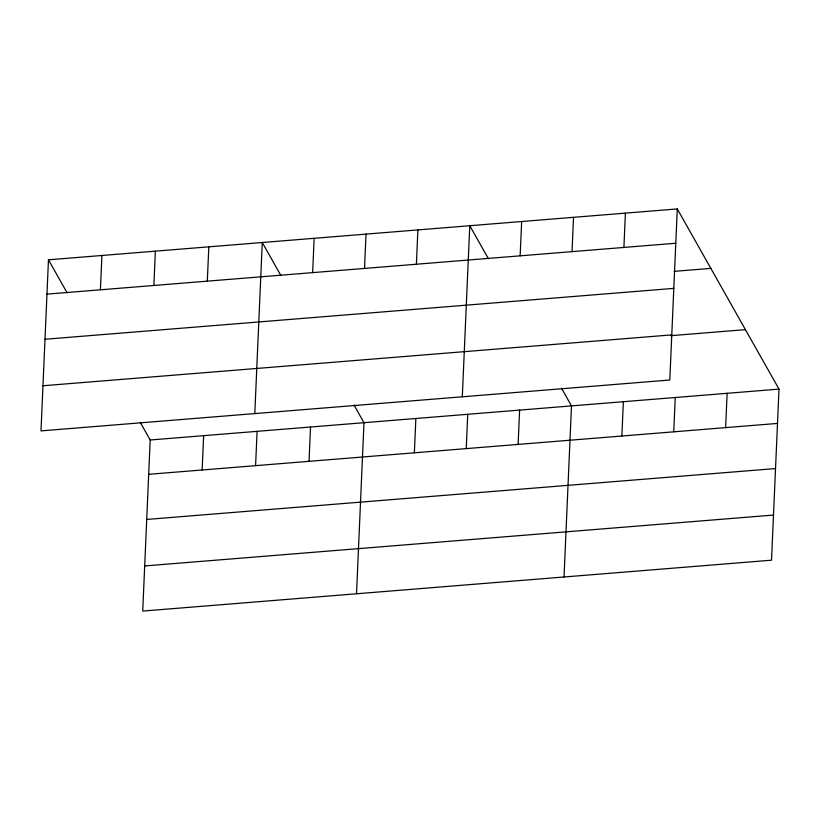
<?xml version="1.0" encoding="UTF-8"?>
<svg xmlns="http://www.w3.org/2000/svg" width="820" height="820" viewBox="0 0 820 820"><rect width="100%" height="100%" fill="white"/><g stroke="black" fill="none" stroke-linecap="round" stroke-linejoin="round"><path stroke-width="1.23" d="M48.472 259.807L41 430.889L669.807 380.008L677.279 208.926L48.472 259.807L67.117 292.842M100.419 289.798L101.916 255.481M153.873 285.473L155.369 251.156M140.24 422.372L150.193 439.991L142.721 611.074L771.528 560.193L779 389.11L677.279 208.926M207.316 281.147L208.813 246.83M202.14 469.983L203.637 435.666M254.794 413.587L262.267 242.505L280.911 275.54M255.594 465.657L257.09 431.34M312.645 272.63L314.142 238.312M309.037 461.332L310.534 427.015M364.521 268.427L366.017 234.11M356.515 593.772L363.988 422.689L354.035 405.08M416.396 264.235L417.892 229.918M414.366 452.814L415.863 418.497M462.306 396.798L469.768 225.715L488.423 258.751M466.242 448.612L467.738 414.295M520.146 255.84L521.653 221.523M518.117 444.419L519.613 410.102M572.032 251.637L573.528 217.32M564.027 576.983L571.489 405.9L561.546 388.28M623.907 247.445L625.404 213.128M621.867 436.025L623.374 401.708M673.753 431.822L675.249 397.505M725.628 427.63L727.125 393.313M46.976 294.124L675.782 243.243M674.153 271.358L710.848 268.386M44.997 339.255L673.814 288.373M42.968 385.759L671.785 334.878M670.78 335.687L745.431 329.65M150.193 439.991L779 389.11M148.697 474.308L777.503 423.428M146.718 519.439L775.535 468.558M144.689 565.943L773.506 515.062"/></g></svg>
